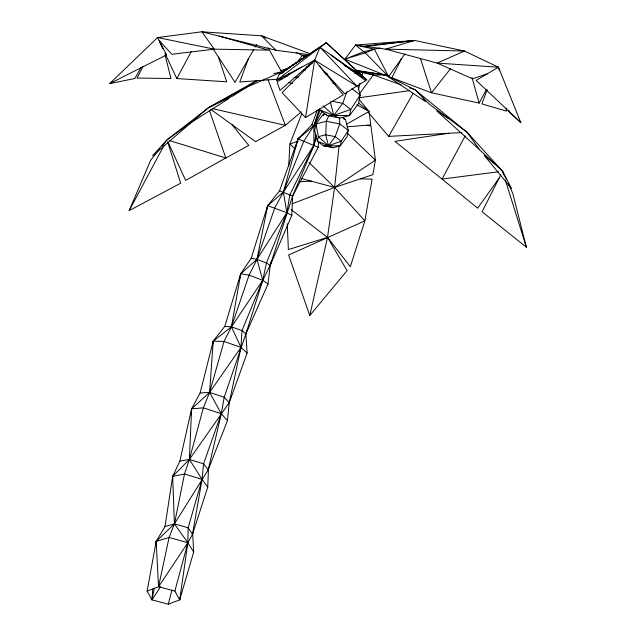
<?xml version="1.0" encoding="UTF-8"?>
<svg xmlns="http://www.w3.org/2000/svg" width="636" height="636" viewBox="0 0 636 636"><rect width="100%" height="100%" fill="white"/><g stroke="black" fill="none" stroke-linecap="round" stroke-linejoin="round"><path stroke-width="0.95" d="M317.308 110.028L311.894 124.799L298.038 138.894L279.578 190.776L267.645 205.698L251.228 258.184L240.71 273.774L224.77 326.411L213.203 341.15L200.117 392.976L191.587 408.868L179.869 461.1L172.666 476.388L164.994 526.521L156.146 541.435L147.107 591.13L151.98 599.859L168.294 604.2L179.734 599.812L179.781 597.864M147.107 591.13L158.547 586.742L187.851 542.731L192.462 534.431L207.749 487.081L208.505 467.945M192.613 532.475L193.662 552.024L179.734 599.812L174.86 591.082L158.547 586.742L169.096 537.436L174.415 523.857L208.203 469.877L227.45 420.627L229.246 402.683L240.972 347.399L241.99 330.601L262.74 280.269L270.189 265.427L291.845 215.35L292.608 196.079L293.315 194.258M179.869 461.1L189.393 459.415L203.56 463.803L208.203 469.877L221.288 413.718L224.182 397.254L245.87 333.94L268.018 284.014L270.189 265.427L292.608 196.079L318.239 147.282L318.493 141.438M288.696 166.219L289.929 143.903L301.774 113.78M172.436 480.299L172.666 476.388L189.393 459.415L229.246 402.683L247.126 353.028L245.87 333.94L246.641 331.094M160.654 586.623L151.98 599.859L152.759 588.968M155.86 545.394L156.146 541.435L174.415 523.857L184.512 474.011L189.393 459.415L203.361 407.843L209.602 392.404L224.015 341.46L231.44 326.84L262.74 280.269L266.46 262.97L286.876 212.694L289.873 194.775L313.914 145.437L316.354 137.09M300.24 136.971L298.038 138.894L283.362 192.12L286.876 212.694L256.96 259.345L249.074 275.15L231.44 326.84L213.203 341.15L209.602 392.404L221.288 413.718L227.45 420.627M339.099 146.018L334.584 187.445L327.508 237.395L309.788 315.512L288.601 255.012L364.865 220.875L372.108 179.153L360.326 178.851M190.88 414.696L191.118 412.756M191.349 410.808L191.587 408.868L209.602 392.404L240.972 347.399L231.44 326.84L240.71 273.774L242.133 272.462M212.519 346L213.203 341.15L214.745 340.014M179.734 599.812L187.851 542.731L188.161 527.816L202.057 479.361L203.56 463.803L221.288 413.718L203.361 407.843L191.587 408.868L189.393 459.415L202.057 479.361L207.749 487.081M229.524 400.728L229.246 402.683L224.182 397.254L209.602 392.404L200.117 392.976M330.927 54.919L365.644 80.708L356.764 86.027L314.653 60.182L282.082 92.61L305.542 117.612L314.653 60.182L320.019 47.295L326.276 42.763L366.821 80.009L320.019 47.295L279.331 73.903L326.276 42.763L366.821 80.009M315.997 134.88L313.914 145.437L292.608 196.079L279.578 190.776M269.044 204.402L267.645 205.698L256.96 259.345L262.74 280.269L245.87 333.94L241.99 330.601L231.44 326.84L224.77 326.411M151.98 599.859L154.325 588.3M239.255 280.532L240.71 273.774L256.96 259.345L274.776 207.869L283.362 192.12L313.914 145.437L313.906 125.682L319.344 108.78M266.532 210.516L267.645 205.698L283.362 192.12L303.793 141.24L313.906 125.682L322.206 111.157M358.37 89.74L360.016 83.173M361.423 77.544L362.592 72.846L363.728 71.955L385.758 75.016L415.117 89.835L467.126 132.312L502.567 171.259L511.583 188.622L484.195 155.367L494.681 163.873M168.294 604.2L171.943 590.025M174.86 591.082L187.851 542.731L174.415 523.857L172.666 476.388L184.512 474.011L202.057 479.361L192.462 534.431L188.161 527.816L174.415 523.857L164.994 526.521M271.508 260.673L270.189 265.427L266.46 262.97L256.96 259.345L251.228 258.184M295.223 148.395L298.038 138.894L313.906 125.682L320.162 110.282M346.89 91.727L342.725 103.334L333.741 115.434L327.127 115.585L319.073 109.487L339.751 118.097L349.546 115.545L358.458 103.644L360.199 94.995L357.726 85.383M487.176 89.628L481.969 103.922L506.542 111.125L506.177 108.184M248.271 59.084L239.74 82.004L282.416 78.816M305.542 117.612L343.217 94.828L314.653 60.182L276.565 80.43L278.934 74.833L299.675 60.603M167.61 141.709L180.664 183.216L129.164 210.635L150.7 160.177L159.771 148.864M328.788 115.839L326.363 121.261L325.719 134.76L328.446 145.724L332.946 147.719L340.292 145.803L346.978 136.875L348.29 130.388L345.507 119.584L342.486 117.294M323.032 115.736L324.304 113.097M142.893 66.613L137.106 78.069L170.997 78.49L165.137 55.412M500.802 174.757L482.088 211.788L526.37 247.205L512.775 193.336L508.283 183.621M401.618 58.52L391.816 77.799L431.502 92.777L479.17 103.104L486.508 89.43M129.164 210.635L164.215 145.064M218.458 57.073L226.718 81.813L176.816 78.562L191.205 51.715M465.266 135.778L442.06 179.074L477.668 208.171L499.029 178.263M141.041 67.416L134.896 78.514L109.631 83.602L157.585 37.54L201.882 31.8L261.499 35.807L310.225 53.742M253.661 49.6L235.042 82.354L213.116 48.924M255.131 47.016L256.602 44.433M368.331 112.413L388.66 136.374L413.162 93.285M385.893 75.509L344.879 59.188L355.5 45.069L365.231 52.86L388.628 76.598L405.005 53.806M287.035 76.28L289.308 73.18M297.266 62.336L302.386 55.356L308.126 55.396M359.666 93.54L373.316 74.945L385.758 75.016L425.42 101.561L422.312 97.062M450.447 68.815L431.502 92.777L420.34 58.202M162.188 145.851L167.022 139.817L208.465 107.699L256.817 80.438M309.788 315.512L347.073 270.658L327.508 237.395L291.232 209.626M314.653 60.182L280.031 90.423L277.073 81.893L301.631 67.098M324.026 44.719L326.276 42.763M301.249 111.864L285.341 125.348L255.593 141.661L210.818 109.4M257.222 80.693L246.466 87.331L208.465 107.699L152.592 155.756L167.022 139.817L190.212 123.122L228.849 98.54L224.961 99.765M276.565 80.43L320.019 47.295L356.764 86.027L344.712 93.858L319.59 66.168M302.8 58.337L280.921 73.434L283.648 72.623M158.547 586.742L156.146 541.435L157.792 540.393M499.109 70.008L498.433 67.217L476.133 80.398L520.868 122.669L498.433 67.217L464.495 51.047L414.608 40.45L355.5 45.069L374.365 49.179L380.121 47.931M346.215 124.41L369.031 111.475L359.117 99.478M109.631 83.602L166.608 54.903L157.585 37.54L214.252 49.155L268.678 50.141L219.126 36.101M208.465 107.699L233.015 95.893L246.466 87.331L280.357 72.44L279.236 72.424M287.639 69.245L281.414 71.979L273.695 73.561M374.365 49.179L365.231 52.86L344.879 59.188L363.951 51.651L374.365 49.179L388.628 76.598M292.051 203.862L334.584 187.445L372.895 174.661L375.415 160.129L370.931 125.976L366.519 125.252M487.279 73.808L472.612 78.832L437.131 63.091L385.631 49.123L365.708 46.444L414.608 40.45L385.631 49.123L464.495 51.047L437.131 63.091L498.433 67.217M308.54 64.816L312.292 63.576M298.308 141.184L289.929 143.903L294.889 148.737M280.993 70.453L289.245 67.853M156.146 541.435L169.096 537.436L187.851 542.731L193.662 552.024M326.022 74.523L327.802 74.062M326.324 114.083L322.651 115.037L315.973 123.964L314.661 130.452L317.444 141.264L323.486 145.835L332.946 147.719M408.861 41.698L414.608 40.45L363.824 46.19L355.5 45.069M306.107 66.971L309.032 66.406M448.841 133.258L394.908 141.367L442.06 179.074L498.664 171.76M359.197 97.769L409.234 90.67M294.047 77.544L298.888 76.964M325.028 73.8L326.968 73.569M347.002 126.81L370.796 124.918L369.031 111.475L358.362 102.794M388.66 136.374L461.354 132.614M299.612 181.642L311.401 181.196M323.486 145.835L340.292 145.803L341.222 141.216L348.29 130.388L339.743 123.925L326.363 121.261L315.973 123.964L318.366 136.676L317.444 141.264L328.446 145.724L341.222 141.216L335.18 136.645L325.719 134.76L318.366 136.676L328.446 145.724L335.18 136.645L339.743 123.925L339.56 117.978M354.594 73.235L359.539 73.259L356.939 71.955M213.203 341.15L224.015 341.46L240.972 347.399L247.126 353.028M303.253 69.698L305.216 69.944M323.939 72.25L325.91 72.488M159.151 40.537L171.871 54.267L214.252 49.155L201.882 31.8L275.881 50.268L308.985 54.656M355.429 70.135L385.758 75.016M240.71 273.774L249.074 275.15L262.74 280.269L268.018 284.014M356.088 70.548L363.728 71.955L373.316 74.945L401.181 84.874M373.316 74.945L356.915 71.486M332.843 83.197L335.665 83.753M332.048 101.211L342.725 103.334L350.778 109.432L349.546 115.545L333.741 115.434L323.136 105.91M327.127 115.585L339.751 118.097M212.305 108.581L285.341 125.348L268.042 79.651M301.202 178.454L334.584 187.445L364.865 220.875L350.341 266.73L327.508 237.395L288.37 249.59L287.265 223.832M267.645 205.698L286.876 212.694L291.845 215.35M169.868 140.699L225.844 157.974L248.763 145.406L232.029 124.68M278.56 79.087L280.444 79.707M288.919 82.481L292.687 83.713M409.544 87.848L415.117 89.835L429.499 104.296L467.126 132.312L479.496 149.659L502.567 171.259L506.24 179.209M350.325 69.896L355.85 71.916M357.694 72.591L359.539 73.259M343.671 118.837L345.507 119.584M298.038 138.894L318.239 147.282M315.71 126.445L311.894 124.799M265.943 37.937L261.499 35.807L275.881 50.268M296.161 52.383L305.749 57.097M344.791 65.842L354.332 70.644M356.939 104.773L369.031 111.475M448.316 118.304L436.646 110.783L479.496 149.659M302.386 55.356L304.827 57.025M351.851 88.666L360.199 94.995L350.778 109.432L333.741 115.434L330.33 101.736M520.868 122.669L509.261 111.928L508.808 110.06M347.574 133.441L375.415 160.129L334.584 187.445L309.064 162.562M268.177 47.795L281.994 72.607M283.895 76.034L284.849 77.743M159.231 41.046L162.927 48.932M164.978 53.305L176.816 78.562M168.262 142.528L185.656 180.425L225.844 157.974L209.427 110.497M502.567 171.259L503.744 175.003M505.509 180.632L526.37 247.205M471.968 77.544L479.17 103.104"/></g></svg>
